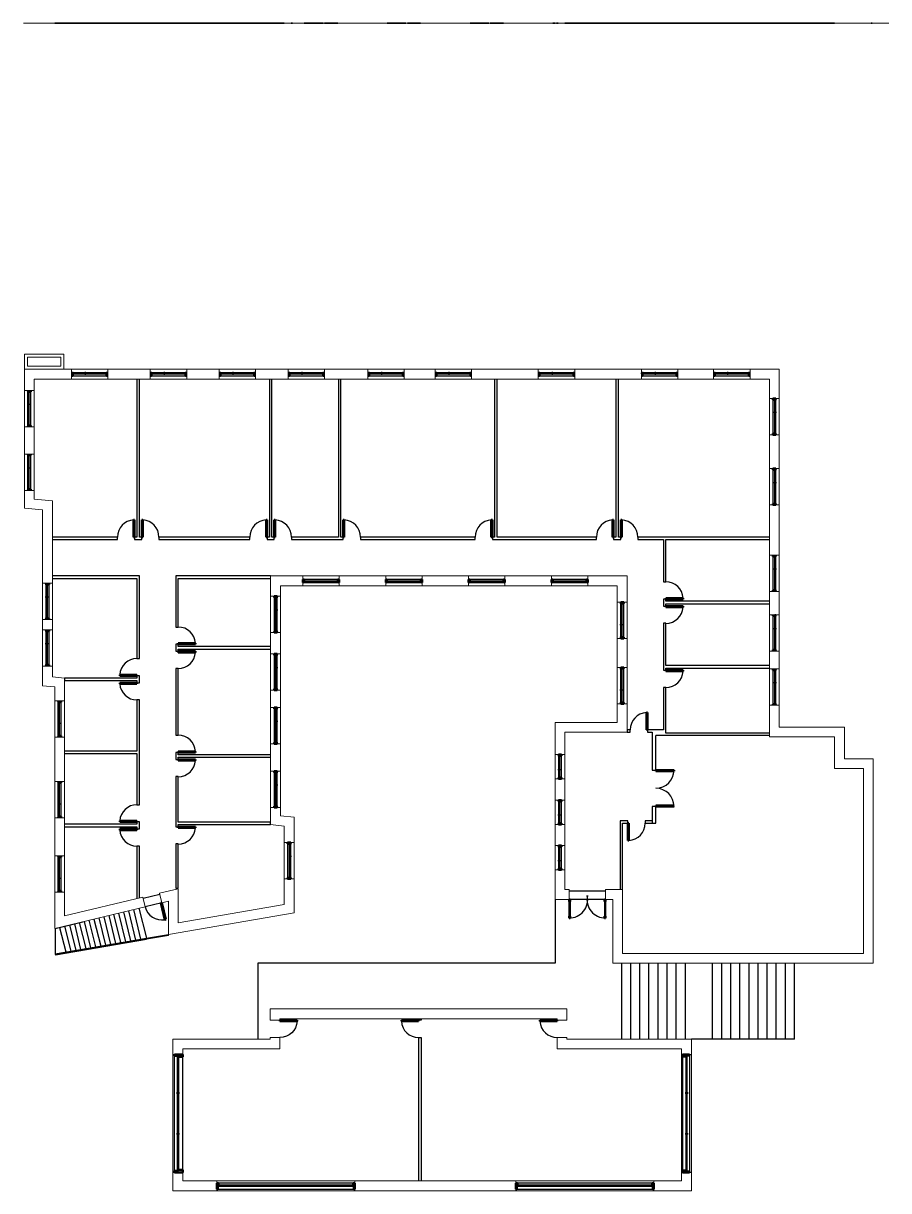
# Model space of a CAD drawing. Header units: inches. Extents: x -3048 to 2593, y -3508 to 2302.
# Drawn here: x -1541 to 171, y -3507 to -1196 of the extents above; entities that cross this region are included whole.
import ezdxf

# ---------------------------------------------------------------- set-up
doc = ezdxf.new("R2010")
doc.units = ezdxf.units.IN
doc.header["$MEASUREMENT"] = 0
doc.linetypes.add('Dash 1_16_', pattern=[0.125, 0.0625, -0.0625])
for name, color, linetype, lineweight in [('A-CLNG', 13, 'Continuous', 30), ('A-DOOR', 31, 'Continuous', 30), ('A-DOOR-GLAZ', 31, 'Continuous', 50), ('A-FLOR', 140, 'Continuous', 30), ('A-FLOR-HRAL', 11, 'Continuous', 9), ('A-GLAZ', 151, 'Continuous', 30), ('A-ROOF', 132, 'Continuous', 13), ('A-WALL', 113, 'Continuous', 13), ('C-TOPO', 7, 'Dash 1_16_', 9), ('I-WALL', 2, 'Continuous', 30), ('S-STRS', 31, 'Continuous', 30)]:
    doc.layers.add(name, color=color, linetype=linetype, lineweight=lineweight)

# ---------------------------------------------------------------- blocks, each defined once
blk = doc.blocks.new('Single-Flush - 34_ x 80_-100133-Level 2')
at = {"layer": 'A-DOOR', "color": 50, "lineweight": 50}
for p, q in [((15, 2.4), (15, 36.4)), ((17, 36.4), (15, 36.4)), ((17, 2.4), (17, 36.4)), ((17, 2.4), (15, 2.4))]:
    blk.add_line(p, q, dxfattribs=at)
at = {"layer": 'A-DOOR', "color": 10}
blk.add_arc((17, 2.4), 34.1, 93.3657, 180, dxfattribs=at)
blk = doc.blocks.new('Single-Flush - 34_ x 80_-100157-Level 2')
at = {"layer": 'A-DOOR', "color": 50, "lineweight": 50}
for p, q in [((15, -2.4), (15, -36.4)), ((17, -2.4), (15, -2.4)), ((17, -2.4), (17, -36.4)), ((17, -36.4), (15, -36.4))]:
    blk.add_line(p, q, dxfattribs=at)
at = {"layer": 'A-DOOR', "color": 10}
blk.add_arc((17, -2.4), 34.1, 180, 266.6343, dxfattribs=at)
blk = doc.blocks.new('Double-Glass 1 - 72_ x 78_-129571-Level 2')
at = {"layer": 'A-DOOR', "color": 50, "lineweight": 50}
for p, q in [((-36, -9.8), (-36, -13.8)), ((-36, -9.8), (-34, -9.8)), ((-36, -13.8), (-34, -13.8)), ((-34, -9.8), (-34, -13.8)), ((34, -9.8), (34, -13.8)), ((36, -9.8), (34, -9.8)), ((36, -13.8), (34, -13.8)), ((36, -9.8), (36, -13.8)), ((-36, -42.6), (-36, -46.6)), ((-36, -42.6), (-34, -42.6)), ((-34, -42.6), (-34, -46.6)), ((34, -42.6), (34, -46.6)), ((34, -42.6), (36, -42.6)), ((36, -42.6), (36, -46.6)), ((-36, -46.6), (-34, -46.6)), ((36, -46.6), (34, -46.6))]:
    blk.add_line(p, q, dxfattribs=at)
at = {"layer": 'A-DOOR', "color": 10}
for p, q in [((-36, -13.8), (-36, -42.6)), ((-34, -13.8), (-34, -42.6)), ((34, -13.8), (34, -42.6)), ((36, -13.8), (36, -42.6))]:
    blk.add_line(p, q, dxfattribs=at)
for centre, start, end in [((-36, -9.8), 269.9673, 12.0405), ((36, -9.8), 167.9539, 270.0058)]:
    blk.add_arc(centre, 36.8, start, end, dxfattribs=at)
at = {"layer": 'A-DOOR-GLAZ', "color": 50}
for p, q in [((-35, -42.6), (-35, -13.8)), ((35, -13.8), (35, -42.6))]:
    blk.add_line(p, q, dxfattribs=at)
blk = doc.blocks.new('Double-Flush - 72_ x 84_-107738-Level 2')
at = {"layer": 'A-DOOR', "color": 50, "lineweight": 50}
for p, q in [((-36, 39.8), (-34, 39.8)), ((-36, 3.8), (-36, 39.8)), ((-34, 3.8), (-34, 39.8)), ((34, 3.8), (34, 39.8)), ((36, 3.8), (36, 39.8)), ((-36, 3.8), (-34, 3.8)), ((36, 3.8), (34, 3.8))]:
    blk.add_line(p, q, dxfattribs=at)
at = {"layer": 'A-DOOR', "color": 10}
for centre, start, end in [((-36, 3.8), 0, 90), ((36, 3.8), 90, 180)]:
    blk.add_arc(centre, 36, start, end, dxfattribs=at)
blk = doc.blocks.new('Single-Flush - 34_ x 80_-108272-Level 2')
at = {"layer": 'A-DOOR', "color": 50, "lineweight": 50}
for p, q in [((15, 9.7), (15, 43.8)), ((17, 43.8), (15, 43.8)), ((17, 9.7), (17, 43.8)), ((17, 9.7), (15, 9.7))]:
    blk.add_line(p, q, dxfattribs=at)
at = {"layer": 'A-DOOR', "color": 10}
blk.add_arc((17, 9.7), 34.1, 93.3657, 180, dxfattribs=at)
blk = doc.blocks.new('Golden Proportion - Wood 6_w-135343-Level 2')
at = {"layer": 'A-GLAZ', "color": 50, "lineweight": 50}
for p, q in [((-34.8, 3), (-36, 3)), ((-34.8, 1), (-34.8, 3)), ((-32.8, 2.5), (-34.8, 2.5)), ((-34.8, 2.5), (-34.8, 1)), ((-34.8, 1), (-32.8, 1)), ((-33.5, 1), (-34.8, 1)), ((-33.5, -3), (-33.5, 1)), ((-32.8, 1), (-32.8, 2.5)), ((-9.5, 2), (-32.8, 2)), ((-32.8, 2), (-32.8, 1.5)), ((-32.8, 1.5), (-9.5, 1.5)), ((-7.5, 2.5), (-9.5, 2.5)), ((-9.5, 2.5), (-9.5, 1)), ((-9.5, 1.5), (-9.5, 2)), ((-9.5, 1), (-7.5, 1)), ((-7.5, 1), (-7.5, 2.5)), ((32.7, 2), (-7.5, 2)), ((-7.5, 2), (-7.5, 1.5)), ((-7.5, 1.5), (32.7, 1.5)), ((34.7, 2.5), (32.7, 2.5)), ((32.7, 2.5), (32.7, 1)), ((32.7, 1.5), (32.7, 2)), ((32.7, 1), (34.7, 1)), ((34.7, 1), (33.5, 1)), ((33.5, 1), (33.5, -3)), ((34.7, 3), (34.7, 1)), ((36, 3), (34.7, 3)), ((34.7, 1), (34.7, 2.5)), ((-36, -3), (-33.5, -3)), ((33.5, -3), (36, -3))]:
    blk.add_line(p, q, dxfattribs=at)
at = {"layer": 'A-GLAZ', "color": 10}
for p, q in [((34.7, 3), (-34.8, 3)), ((-32.8, 2.5), (-9.5, 2.5)), ((-9.5, 1), (-32.8, 1)), ((-7.5, 2.5), (32.7, 2.5)), ((32.7, 1), (-7.5, 1)), ((-33.5, -3), (33.5, -3))]:
    blk.add_line(p, q, dxfattribs=at)
blk = doc.blocks.new('Golden Proportion - Wood 6_w-135604-Level 2')
at = {"layer": 'A-GLAZ', "color": 50, "lineweight": 50}
for p, q in [((-36, 3), (-33.5, 3)), ((-33.5, 3), (-33.5, -1)), ((33.5, 3), (36, 3)), ((33.5, -1), (33.5, 3)), ((-34.8, -3), (-36, -3)), ((-34.8, -1), (-32.8, -1)), ((-34.8, -2.5), (-34.8, -1)), ((-33.5, -1), (-34.8, -1)), ((-34.8, -1), (-34.8, -3)), ((-32.8, -2.5), (-34.8, -2.5)), ((-32.8, -1), (-32.8, -2.5)), ((-32.8, -2), (-32.8, -1.5)), ((-32.8, -1.5), (-9.5, -1.5)), ((-9.5, -2), (-32.8, -2)), ((-9.5, -1), (-7.5, -1)), ((-9.5, -2.5), (-9.5, -1)), ((-9.5, -1.5), (-9.5, -2)), ((-7.5, -2.5), (-9.5, -2.5)), ((-7.5, -1), (-7.5, -2.5)), ((-7.5, -2), (-7.5, -1.5)), ((-7.5, -1.5), (32.7, -1.5)), ((32.7, -2), (-7.5, -2)), ((32.7, -1), (34.7, -1)), ((32.7, -2.5), (32.7, -1)), ((32.7, -1.5), (32.7, -2)), ((34.7, -2.5), (32.7, -2.5)), ((34.7, -1), (33.5, -1)), ((34.7, -1), (34.7, -2.5)), ((34.7, -3), (34.7, -1)), ((36, -3), (34.7, -3))]:
    blk.add_line(p, q, dxfattribs=at)
at = {"layer": 'A-GLAZ', "color": 10}
for p, q in [((33.5, 3), (-33.5, 3)), ((-34.8, -3), (34.7, -3)), ((-32.8, -1), (-9.5, -1)), ((-9.5, -2.5), (-32.8, -2.5)), ((-7.5, -1), (32.7, -1)), ((32.7, -2.5), (-7.5, -2.5))]:
    blk.add_line(p, q, dxfattribs=at)
blk = doc.blocks.new('Single-Flush - 34_ x 80_-122402-Level 2')
at = {"layer": 'A-DOOR', "color": 50, "lineweight": 50}
for p, q in [((15, -9.7), (15, -43.8)), ((17, -9.7), (15, -9.7)), ((17, -9.7), (17, -43.8)), ((17, -43.8), (15, -43.8))]:
    blk.add_line(p, q, dxfattribs=at)
at = {"layer": 'A-DOOR', "color": 10}
blk.add_arc((17, -9.7), 34.1, 180, 266.6343, dxfattribs=at)
blk = doc.blocks.new('Windows 1 - Windows 1-126976-Level 2')
at = {"layer": 'A-GLAZ'}
h = blk.add_hatch(color=10, dxfattribs=at)
h.paths.add_polyline_path([(575, -524.2), (575, -516.2), (577, -516.2), (577, -507.5), (572, -507.5), (572, -524.2)], flags=0)
h.paths.add_polyline_path([(802.7, -524.2), (805.7, -524.2), (805.7, -507.5), (800.7, -507.5), (800.7, -516.2), (802.7, -516.2)], flags=0)
for points in [[(802.7, -517.5), (802.7, -517), (575, -517), (575, -517.5)], [(650, -518.2), (650, -516.2), (647, -516.2), (647, -518.2)], [(730.7, -518.2), (730.7, -516.2), (727.7, -516.2), (727.7, -518.2)]]:
    blk.add_hatch(color=10, dxfattribs=at).paths.add_polyline_path(points, flags=0)
at = {"layer": 'A-GLAZ', "color": 50, "lineweight": 50}
for p, q in [((577, -507.5), (572, -507.5)), ((572, -507.5), (572, -524.2)), ((577, -516.2), (577, -507.5)), ((805.7, -507.5), (800.7, -507.5)), ((800.7, -507.5), (800.7, -516.2)), ((805.7, -524.2), (805.7, -507.5)), ((572, -524.2), (575, -524.2)), ((575, -524.2), (575, -516.2)), ((575, -516.2), (577, -516.2)), ((802.7, -517), (575, -517)), ((575, -517), (575, -517.5)), ((575, -517.5), (802.7, -517.5)), ((650, -516.2), (647, -516.2)), ((647, -516.2), (647, -518.2)), ((647, -518.2), (650, -518.2)), ((650, -518.2), (650, -516.2)), ((730.7, -516.2), (727.7, -516.2)), ((727.7, -516.2), (727.7, -518.2)), ((727.7, -518.2), (730.7, -518.2)), ((730.7, -518.2), (730.7, -516.2)), ((800.7, -516.2), (802.7, -516.2)), ((802.7, -516.2), (802.7, -524.2)), ((802.7, -517.5), (802.7, -517)), ((802.7, -524.2), (805.7, -524.2))]:
    blk.add_line(p, q, dxfattribs=at)
at = {"layer": 'A-GLAZ', "color": 10}
for p, q in [((800.7, -507.5), (577, -507.5)), ((802.7, -524.2), (575, -524.2)), ((647, -516.2), (577, -516.2)), ((727.7, -516.2), (650, -516.2)), ((800.7, -516.2), (730.7, -516.2))]:
    blk.add_line(p, q, dxfattribs=at)
blk = doc.blocks.new('Windows 2 - Windows 2-128920-Level 2')
at = {"layer": 'A-GLAZ'}
h = blk.add_hatch(color=10, dxfattribs=at)
h.paths.add_polyline_path([(572, 481.4), (576, 481.4), (576, 489.4), (574, 489.4), (574, 495.4), (572, 495.4), (572, 487.8)], flags=0)
h.paths.add_polyline_path([(801.7, 481.4), (805.7, 481.4), (805.7, 495.4), (803.7, 495.4), (803.7, 489.4), (801.7, 489.4), (801.7, 487.8)], flags=0)
h.paths.add_polyline_path([(647, 488.4), (650, 488.4), (650, 490.4), (647, 490.4)], flags=0)
h.paths.add_polyline_path([(727.7, 488.4), (730.7, 488.4), (730.7, 490.4), (727.7, 490.4)], flags=0)
blk.add_hatch(color=10, dxfattribs=at).paths.add_polyline_path([(803.7, 489.1), (803.7, 489.6), (574, 489.6), (574, 489.1)], flags=0)
at = {"layer": 'A-GLAZ', "color": 50, "lineweight": 50}
for p, q in [((574, 495.4), (572, 495.4)), ((572, 495.4), (572, 481.4)), ((574, 489.4), (574, 495.4)), ((803.7, 489.6), (574, 489.6)), ((574, 489.6), (574, 489.1)), ((576, 489.4), (574, 489.4)), ((574, 489.1), (803.7, 489.1)), ((576, 481.4), (576, 489.4)), ((650, 490.4), (647, 490.4)), ((647, 490.4), (647, 488.4)), ((647, 488.4), (650, 488.4)), ((650, 488.4), (650, 490.4)), ((730.7, 490.4), (727.7, 490.4)), ((727.7, 490.4), (727.7, 488.4)), ((727.7, 488.4), (730.7, 488.4)), ((730.7, 488.4), (730.7, 490.4)), ((803.7, 489.4), (801.7, 489.4)), ((801.7, 489.4), (801.7, 481.4)), ((803.7, 495.4), (803.7, 489.4)), ((805.7, 495.4), (803.7, 495.4)), ((803.7, 489.1), (803.7, 489.6)), ((805.7, 481.4), (805.7, 495.4)), ((572, 481.4), (576, 481.4)), ((801.7, 481.4), (805.7, 481.4))]:
    blk.add_line(p, q, dxfattribs=at)
at = {"layer": 'A-GLAZ', "color": 10}
for p, q in [((574, 495.4), (803.7, 495.4)), ((576, 481.4), (801.7, 481.4))]:
    blk.add_line(p, q, dxfattribs=at)
blk = doc.blocks.new('Golden Proportion - Wood 6_w-136416-Level 2')
at = {"layer": 'A-GLAZ', "color": 50, "lineweight": 50}
for p, q in [((-34.8, 3), (-36, 3)), ((-36, 3), (-36, -3)), ((-34.8, 1), (-34.8, 3)), ((-32.8, 2.5), (-34.8, 2.5)), ((-34.8, 2.5), (-34.8, 1)), ((-34.8, 1), (-32.8, 1)), ((-33.5, 1), (-34.8, 1)), ((-33.5, -3), (-33.5, 1)), ((-32.8, 1), (-32.8, 2.5)), ((-9.5, 2), (-32.8, 2)), ((-32.8, 2), (-32.8, 1.5)), ((-32.8, 1.5), (-9.5, 1.5)), ((-7.5, 2.5), (-9.5, 2.5)), ((-9.5, 2.5), (-9.5, 1)), ((-9.5, 1.5), (-9.5, 2)), ((-9.5, 1), (-7.5, 1)), ((-7.5, 1), (-7.5, 2.5)), ((32.7, 2), (-7.5, 2)), ((-7.5, 2), (-7.5, 1.5)), ((-7.5, 1.5), (32.7, 1.5)), ((34.7, 2.5), (32.7, 2.5)), ((32.7, 2.5), (32.7, 1)), ((32.7, 1.5), (32.7, 2)), ((32.7, 1), (34.7, 1)), ((34.7, 1), (33.5, 1)), ((33.5, 1), (33.5, -3)), ((34.7, 3), (34.7, 1)), ((36, 3), (34.7, 3)), ((34.7, 1), (34.7, 2.5)), ((36, -3), (36, 3)), ((-36, -3), (-33.5, -3)), ((33.5, -3), (36, -3))]:
    blk.add_line(p, q, dxfattribs=at)
at = {"layer": 'A-GLAZ', "color": 10}
for p, q in [((34.7, 3), (-34.8, 3)), ((-32.8, 2.5), (-9.5, 2.5)), ((-9.5, 1), (-32.8, 1)), ((-7.5, 2.5), (32.7, 2.5)), ((32.7, 1), (-7.5, 1)), ((-33.5, -3), (33.5, -3))]:
    blk.add_line(p, q, dxfattribs=at)
blk = doc.blocks.new('Golden Proportion - Wood 4_w-136637-Level 2')
at = {"layer": 'A-GLAZ', "color": 50, "lineweight": 50}
for p, q in [((-22.8, 3), (-24, 3)), ((-24, 3), (-24, -3)), ((-22.8, 1), (-22.8, 3)), ((-20.8, 2.5), (-22.8, 2.5)), ((-22.8, 2.5), (-22.8, 1)), ((-22.8, 1), (-20.8, 1)), ((-21.5, 1), (-22.8, 1)), ((-21.5, -3), (-21.5, 1)), ((-20.8, 1), (-20.8, 2.5)), ((-6.7, 2), (-20.8, 2)), ((-20.8, 2), (-20.8, 1.5)), ((-20.8, 1.5), (-6.7, 1.5)), ((-4.7, 2.5), (-6.7, 2.5)), ((-6.7, 2.5), (-6.7, 1)), ((-6.7, 1.5), (-6.7, 2)), ((-6.7, 1), (-4.7, 1)), ((-4.7, 1), (-4.7, 2.5)), ((20.7, 2), (-4.7, 2)), ((-4.7, 2), (-4.7, 1.5)), ((-4.7, 1.5), (20.7, 1.5)), ((22.7, 2.5), (20.7, 2.5)), ((20.7, 2.5), (20.7, 1)), ((20.7, 1.5), (20.7, 2)), ((20.7, 1), (22.7, 1)), ((22.7, 1), (21.5, 1)), ((21.5, 1), (21.5, -3)), ((22.7, 3), (22.7, 1)), ((24, 3), (22.7, 3)), ((22.7, 1), (22.7, 2.5)), ((24, -3), (24, 3)), ((-24, -3), (-21.5, -3)), ((21.5, -3), (24, -3))]:
    blk.add_line(p, q, dxfattribs=at)
at = {"layer": 'A-GLAZ', "color": 10}
for p, q in [((22.7, 3), (-22.8, 3)), ((-20.8, 2.5), (-6.7, 2.5)), ((-6.7, 1), (-20.8, 1)), ((-4.7, 2.5), (20.7, 2.5)), ((20.7, 1), (-4.7, 1)), ((-21.5, -3), (21.5, -3))]:
    blk.add_line(p, q, dxfattribs=at)
blk = doc.blocks.new('Golden Proportion - Wood 6_w-V1-Level 2')
at = {"layer": 'A-GLAZ', "color": 50, "lineweight": 50}
for p, q in [((-34.8, 3), (-36, 3)), ((-36, 3), (-36, -3)), ((-34.8, 1), (-34.8, 3)), ((-32.8, 2.5), (-34.8, 2.5)), ((-34.8, 2.5), (-34.8, 1)), ((-34.8, 1), (-32.8, 1)), ((-33.5, 1), (-34.8, 1)), ((-33.5, -3), (-33.5, 1)), ((-32.8, 1), (-32.8, 2.5)), ((-9.5, 2), (-32.8, 2)), ((-32.8, 2), (-32.8, 1.5)), ((-32.8, 1.5), (-9.5, 1.5)), ((-7.5, 2.5), (-9.5, 2.5)), ((-9.5, 2.5), (-9.5, 1)), ((-9.5, 1.5), (-9.5, 2)), ((-9.5, 1), (-7.5, 1)), ((-7.5, 1), (-7.5, 2.5)), ((32.7, 2), (-7.5, 2)), ((-7.5, 2), (-7.5, 1.5)), ((-7.5, 1.5), (32.7, 1.5)), ((34.7, 2.5), (32.7, 2.5)), ((32.7, 2.5), (32.7, 1)), ((32.7, 1.5), (32.7, 2)), ((32.7, 1), (34.7, 1)), ((34.7, 1), (33.5, 1)), ((33.5, 1), (33.5, -3)), ((34.7, 3), (34.7, 1)), ((36, 3), (34.7, 3)), ((34.7, 1), (34.7, 2.5)), ((36, -3), (36, 3)), ((-36, -3), (-33.5, -3)), ((33.5, -3), (36, -3))]:
    blk.add_line(p, q, dxfattribs=at)
at = {"layer": 'A-GLAZ', "color": 10}
for p, q in [((34.7, 3), (-34.8, 3)), ((-32.8, 2.5), (-9.5, 2.5)), ((-9.5, 1), (-32.8, 1)), ((-7.5, 2.5), (32.7, 2.5)), ((32.7, 1), (-7.5, 1)), ((-33.5, -3), (33.5, -3))]:
    blk.add_line(p, q, dxfattribs=at)

msp = doc.modelspace()

# ---------------------------------------------------------------- hatches: boundary and pattern name
at = {"layer": 'A-GLAZ'}
h = msp.add_hatch(color=10, dxfattribs=at)
h.paths.add_polyline_path([(-1158.1, -3504), (-1156.1, -3504), (-1156.1, -3497), (-1154.8, -3497), (-1154.8, -3492), (-1158.1, -3492)], flags=0)
h.paths.add_polyline_path([(-888.4, -3497), (-887.1, -3497), (-887.1, -3504), (-885.1, -3504), (-885.1, -3492), (-888.4, -3492)], flags=0)
for points in [[(-1156.1, -3497.3), (-887.1, -3497.3), (-887.1, -3496.8), (-1156.1, -3496.8)], [(-564.5, -3497.3), (-295.5, -3497.3), (-295.5, -3496.8), (-564.5, -3496.8)]]:
    msp.add_hatch(color=10, dxfattribs=at).paths.add_polyline_path(points, flags=0)
h = msp.add_hatch(color=10, dxfattribs=at)
h.paths.add_polyline_path([(-566.5, -3504), (-564.5, -3504), (-564.5, -3497), (-563.2, -3497), (-563.2, -3492), (-566.5, -3492)], flags=0)
h.paths.add_polyline_path([(-296.8, -3492), (-296.8, -3497), (-295.5, -3497), (-295.5, -3504), (-293.5, -3504), (-293.5, -3492)], flags=0)

# ---------------------------------------------------------------- linework, layer by layer
at = {"layer": 'A-CLNG', "extrusion": (0, -1, 6.12323e-17)}
for p, q in [((-1024.8, -1195.9, 110.4), (-1459.8, -1195.9, 110.4)), ((-1459.8, -1195.9, 107.4), (-1024.8, -1195.9, 107.4)), ((-469.3, -1195.9, 110.4), (64.5, -1195.9, 110.4)), ((64.5, -1195.9, 107.4), (-469.3, -1195.9, 107.4))]:
    msp.add_line(p, q, dxfattribs=at)
at = {"layer": 'A-DOOR', "extrusion": (0, -1, 6.12323e-17), "elevation": 1195.9}
msp.add_lwpolyline([(-1205.1, 79.4), (-1171.1, 79.4), (-1171.1, -0.6), (-1205.1, -0.6)], close=True, dxfattribs=at)
at = {"layer": 'A-FLOR', "extrusion": (0, -1, 6.12323e-17)}
for p, q in [((-1024.8, -1195.9, 119.5), (-1459.8, -1195.9, 119.5)), ((-1024.8, -1195.9, 116.5), (-1459.8, -1195.9, 116.5)), ((-469.3, -1195.9, 119.5), (64.5, -1195.9, 119.5)), ((64.5, -1195.9, 116.5), (-469.3, -1195.9, 116.5))]:
    msp.add_line(p, q, dxfattribs=at)
at = {"layer": 'A-FLOR'}
for p, q in [((-1304.1, -2927.9), (-1271, -2920)), ((-488.8, -2930.4), (-488.8, -3056.7)), ((-461, -2913.2), (-389, -2913.2)), ((-389, -2930.4), (-461, -2930.4)), ((-1312.5, -2947.7), (-1297.8, -3007.1)), ((-1267, -2936.8), (-1300, -2944.7)), ((-1297.8, -3007.1), (-1254.1, -2999.5)), ((-488.8, -3056.7), (-1077.1, -3056.7)), ((-1077.1, -3056.7), (-1077.1, -3206.7)), ((-357, -3206.7), (-357, -3056.7))]:
    msp.add_line(p, q, dxfattribs=at)
at = {"layer": 'A-FLOR', "extrusion": (0, -1, 6.12323e-17), "elevation": 1195.9}
for points in [[(-1479.2, -12.5), (-1024.8, -12.5), (-1024.8, -0.6), (-1479.2, -0.6)], [(-469.3, -0.6), (64.5, -0.6), (64.5, -12.5), (-469.3, -12.5)]]:
    msp.add_lwpolyline(points, close=True, dxfattribs=at)
at = {"layer": 'A-FLOR-HRAL'}
for p, q in [((-1297.4, -3009.1), (-1253.8, -3001.5)), ((-1254.1, -2999.5), (-1253.8, -3001.5)), ((-1478.2, -3037.8), (-1297.8, -3007.1)), ((-1477.8, -3039.8), (-1297.4, -3009.1)), ((-1478.2, -3037.8), (-1477.8, -3039.8))]:
    msp.add_line(p, q, dxfattribs=at)
at = {"layer": 'A-GLAZ', "color": 50, "lineweight": 50}
for p, q in [((-1158.1, -3492), (-1158.1, -3504)), ((-1154.8, -3492), (-1158.1, -3492)), ((-1158.1, -3504), (-1156.1, -3504)), ((-887.1, -3496.8), (-1156.1, -3496.8)), ((-1156.1, -3504), (-1156.1, -3496.8)), ((-1156.1, -3497), (-1154.8, -3497)), ((-1156.1, -3497.3), (-887.1, -3497.3)), ((-1154.8, -3497), (-1154.8, -3492)), ((-885.1, -3492), (-888.4, -3492)), ((-888.4, -3492), (-888.4, -3497)), ((-888.4, -3497), (-887.1, -3497)), ((-887.1, -3496.8), (-887.1, -3504)), ((-887.1, -3504), (-885.1, -3504)), ((-885.1, -3504), (-885.1, -3492)), ((-566.5, -3492), (-566.5, -3504)), ((-563.2, -3492), (-566.5, -3492)), ((-566.5, -3504), (-564.5, -3504)), ((-295.5, -3496.8), (-564.5, -3496.8)), ((-564.5, -3504), (-564.5, -3496.8)), ((-564.5, -3497), (-563.2, -3497)), ((-564.5, -3497.3), (-295.5, -3497.3)), ((-563.2, -3497), (-563.2, -3492)), ((-293.5, -3492), (-296.8, -3492)), ((-296.8, -3492), (-296.8, -3497)), ((-296.8, -3497), (-295.5, -3497)), ((-295.5, -3496.8), (-295.5, -3504)), ((-295.5, -3504), (-293.5, -3504)), ((-293.5, -3504), (-293.5, -3492))]:
    msp.add_line(p, q, dxfattribs=at)
at = {"layer": 'A-GLAZ', "color": 10}
for p, q in [((-1156.1, -3504), (-887.1, -3504)), ((-888.4, -3492), (-1154.8, -3492)), ((-564.5, -3504), (-295.5, -3504)), ((-296.8, -3492), (-563.2, -3492))]:
    msp.add_line(p, q, dxfattribs=at)
at = {"layer": 'A-GLAZ', "extrusion": (0, -1, 6.12323e-17), "elevation": 1195.9}
for points in [[(-1476.2, 155.4), (-1473.2, 155.4), (-1473.2, 200), (-1476.2, 200)], [(-1476.2, 34.2), (-1473.2, 34.2), (-1473.2, 78.8), (-1476.2, 78.8)], [(-1442.9, 158.6), (-1416.9, 158.6), (-1416.9, 197), (-1442.9, 197)], [(-1413.9, 158.6), (-1377, 158.6), (-1377, 197), (-1413.9, 197)], [(-1287, 158.6), (-1261, 158.6), (-1261, 197), (-1287, 197)], [(-1258, 197), (-1220.8, 197), (-1220.8, 158.6), (-1258, 158.6)], [(-1150.9, 158.6), (-1124.8, 158.6), (-1124.8, 197), (-1150.9, 197)], [(-1121.9, 197), (-1084.7, 197), (-1084.7, 158.6), (-1121.9, 158.6)], [(-1011.4, 155.4), (-1008.4, 155.4), (-1008.4, 200), (-1011.4, 200)], [(-948, 197), (-985.1, 197), (-985.1, 158.6), (-948, 158.6)], [(-919, 158.6), (-945, 158.6), (-945, 197), (-919, 197)], [(-783.9, 197), (-821.1, 197), (-821.1, 158.6), (-783.9, 158.6)], [(-754.9, 158.6), (-781, 158.6), (-781, 197), (-754.9, 197)], [(-620.1, 197), (-657.2, 197), (-657.2, 158.6), (-620.1, 158.6)], [(-591.1, 158.6), (-617.1, 158.6), (-617.1, 197), (-591.1, 197)], [(-485.7, 155.4), (-482.7, 155.4), (-482.7, 185), (-485.7, 185)], [(-314.8, 197), (-289, 197), (-289, 158.6), (-314.8, 158.6)], [(-285.8, 158.6), (-248.9, 158.6), (-248.9, 197), (-285.8, 197)], [(-171.9, 197), (-145.9, 197), (-145.9, 158.6), (-171.9, 158.6)], [(-142.9, 158.6), (-105.8, 158.6), (-105.8, 197), (-142.9, 197)], [(136.6, 310.3), (138.7, 310.3), (138.7, 286.1), (136.6, 286.1)]]:
    msp.add_lwpolyline(points, close=True, dxfattribs=at)
msp.add_lwpolyline([(-488.7, 197), (-493, 197), (-493, 158.6), (-488.7, 158.6)], dxfattribs=at)
at = {"layer": 'A-ROOF', "extrusion": (0, -1, 6.12323e-17)}
for p, q in [((-1539.1, -1195.9, 329.5), (-1541.2, -1195.9, 317.9)), ((-1541.2, -1195.9, 317.9), (-1005.4, -1195.9, 222.8)), ((-302.7, -1195.9, 329.5), (-1539.1, -1195.9, 329.5)), ((-1005.4, -1195.9, 234.7), (-1539, -1195.9, 330)), ((-1031.7, -1195.9, 239.4), (-365.7, -1195.9, 239.4)), ((-1005.4, -1195.9, 222.8), (-1005.4, -1195.9, 234.7)), ((-408.5, -1195.9, 227.5), (-1005.4, -1195.9, 227.5)), ((-302.7, -1195.9, 245.2), (-488.7, -1195.9, 192.9)), ((-346.2, -1195.9, 233), (-346.2, -1195.9, 119.5)), ((-283.2, -1195.9, 520.6), (64.5, -1195.9, 499.2)), ((64.5, -1195.9, 492.8), (-283.2, -1195.9, 514.2)), ((-64.6, -1195.9, 224.9), (-64.6, -1195.9, 119.5)), ((83.9, -1195.9, 498), (86.9, -1195.9, 497.8)), ((86.9, -1195.9, 491.4), (83.9, -1195.9, 491.6)), ((86.9, -1195.9, 497.8), (86.9, -1195.9, 491.4))]:
    msp.add_line(p, q, dxfattribs=at)
at = {"layer": 'A-ROOF', "extrusion": (0, -1, 6.12323e-17), "elevation": 1195.9}
msp.add_lwpolyline([(-488.7, 192.9), (-488.7, 204.9), (-302.7, 257.1), (-302.7, 245.2)], dxfattribs=at)
for points in [[(83.9, 564.5), (84.1, 567.5), (-302.4, 591.4), (-302.7, 588.4)], [(83.9, 431.6), (171.4, 322.2), (171.4, 310.3), (83.9, 419.5)]]:
    msp.add_lwpolyline(points, close=True, dxfattribs=at)
at = {"layer": 'A-WALL', "extrusion": (0, -1, 6.12323e-17)}
for p, q in [((-1539.1, -1195.9, 317.5), (-1539.1, -1195.9, -12.5)), ((-1539.1, -1195.9, -12.5), (-1503.3, -1195.9, -12.5)), ((-1503.3, -1195.9, -12.5), (-1479.2, -1195.9, -12.5)), ((-1503.3, -1195.9, -12.5), (-1503.3, -1195.9, 311.1)), ((-1479.2, -1195.9, -12.5), (-1479.2, -1195.9, -0.6)), ((-1479.2, -1195.9, -0.6), (-1459.8, -1195.9, -0.6)), ((-1459.8, -1195.9, 34.2), (-1479.2, -1195.9, 34.2)), ((-1479.2, -1195.9, 34.2), (-1479.2, -1195.9, -0.6)), ((-1479.2, -1195.9, 34.2), (-1479.2, -1195.9, 306.8)), ((-1459.8, -1195.9, 78.8), (-1479.2, -1195.9, 78.8)), ((-1459.8, -1195.9, 155.4), (-1479.2, -1195.9, 155.4)), ((-1479.2, -1195.9, 200), (-1459.8, -1195.9, 200)), ((-1459.8, -1195.9, -0.6), (-1459.8, -1195.9, 34.2)), ((-1459.8, -1195.9, 34.2), (-1459.8, -1195.9, 303.4)), ((-1051.9, -1195.9, 230.9), (-1051.9, -1195.9, 119.5)), ((-1051.9, -1195.9, 116.5), (-1051.9, -1195.9, 110.4)), ((-1051.9, -1195.9, 107.4), (-1051.9, -1195.9, -0.6)), ((-488.7, -1195.9, 155.4), (-469.3, -1195.9, 155.4)), ((-488.7, -1195.9, 185), (-469.3, -1195.9, 185)), ((-302.7, -1195.9, 224.9), (121.7, -1195.9, 224.9)), ((-302.7, -1195.9, 224.9), (-302.7, -1195.9, 588.4)), ((-302.7, -1195.9, 588.4), (-283.2, -1195.9, 587.2)), ((-283.2, -1195.9, 587.2), (-283.2, -1195.9, 224.9)), ((64.5, -1195.9, 119.5), (64.5, -1195.9, 359.5)), ((64.5, -1195.9, 359.5), (83.9, -1195.9, 359.5)), ((83.9, -1195.9, 564.5), (64.5, -1195.9, 565.6)), ((64.5, -1195.9, 565.6), (64.5, -1195.9, 359.5)), ((83.9, -1195.9, 359.5), (83.9, -1195.9, 564.5)), ((121.7, -1195.9, 310.3), (141.3, -1195.9, 310.3)), ((121.7, -1195.9, 286.1), (141.3, -1195.9, 286.1))]:
    msp.add_line(p, q, dxfattribs=at)
at = {"layer": 'A-WALL'}
for p, q in [((-1539.1, -1850.8), (-1539.1, -2155.7)), ((-1461.1, -1850.8), (-1539.1, -1850.8)), ((-1533.1, -1874.8), (-1533.1, -1856.8)), ((-1533.1, -1856.8), (-1467.1, -1856.8)), ((-1467.1, -1856.8), (-1467.1, -1874.8)), ((-1461.1, -1880.8), (-1461.1, -1850.8)), ((-45.2, -1880.8), (-1539.1, -1880.8)), ((-1467.1, -1874.8), (-1533.1, -1874.8)), ((-1445.9, -1900.3), (-1445.9, -1880.8)), ((-1373.9, -1880.8), (-1373.9, -1900.3)), ((-1289.9, -1900.3), (-1289.9, -1880.8)), ((-1217.9, -1880.8), (-1217.9, -1900.3)), ((-1153.8, -1900.3), (-1153.8, -1880.8)), ((-1081.8, -1880.8), (-1081.8, -1900.3)), ((-1017.1, -1900.3), (-1017.1, -1880.8)), ((-945.1, -1880.8), (-945.1, -1900.3)), ((-859.5, -1900.3), (-859.5, -1880.8)), ((-787.5, -1880.8), (-787.5, -1900.3)), ((-726, -1900.3), (-726, -1880.8)), ((-654, -1880.8), (-654, -1900.3)), ((-522, -1900.3), (-522, -1880.8)), ((-450, -1880.8), (-450, -1900.3)), ((-318, -1900.3), (-318, -1880.8)), ((-246, -1880.8), (-246, -1900.3)), ((-175, -1900.3), (-175, -1880.8)), ((-103, -1880.8), (-103, -1900.3)), ((-45.2, -2588.9), (-45.2, -1880.8)), ((-1519.6, -2137.8), (-1519.6, -1900.3)), ((-1519.6, -1900.3), (-64.7, -1900.3)), ((-64.7, -1900.3), (-64.7, -2608.4)), ((-1539.1, -1922.6), (-1519.6, -1922.6)), ((-64.7, -1938.6), (-45.2, -1938.6)), ((-1519.6, -1994.6), (-1539.1, -1994.6)), ((-45.2, -2010.6), (-64.7, -2010.6)), ((-1539.1, -2048.6), (-1519.6, -2048.6)), ((-64.7, -2077.4), (-45.2, -2077.4)), ((-1519.6, -2120.6), (-1539.1, -2120.6)), ((-1483.6, -2141), (-1519.6, -2137.8)), ((-1483.6, -2489.8), (-1483.6, -2141)), ((-1539.1, -2155.7), (-1503.1, -2158.9)), ((-1503.1, -2158.9), (-1503.1, -2507.6)), ((-45.2, -2149.4), (-64.7, -2149.4)), ((-64.7, -2248.6), (-45.2, -2248.6)), ((-1503.1, -2304.3), (-1483.6, -2304.3)), ((-1051.8, -2289.8), (-1051.8, -2781.9)), ((-346.3, -2289.8), (-1051.8, -2289.8)), ((-1032.3, -2764.5), (-1032.3, -2309.3)), ((-1032.3, -2309.3), (-365.8, -2309.3)), ((-988.1, -2309.3), (-988.1, -2289.8)), ((-916.1, -2289.8), (-916.1, -2309.3)), ((-824.1, -2309.3), (-824.1, -2289.8)), ((-752.1, -2289.8), (-752.1, -2309.3)), ((-660.1, -2309.3), (-660.1, -2289.8)), ((-588.1, -2289.8), (-588.1, -2309.3)), ((-496.1, -2309.3), (-496.1, -2289.8)), ((-424.1, -2289.8), (-424.1, -2309.3)), ((-365.8, -2309.3), (-365.8, -2579.8)), ((-346.3, -2594.5), (-346.3, -2289.8)), ((-1051.8, -2330.1), (-1032.3, -2330.1)), ((-45.2, -2320.6), (-64.7, -2320.6)), ((-365.8, -2341.6), (-346.3, -2341.6)), ((-1483.6, -2376.3), (-1503.1, -2376.3)), ((-64.7, -2366.6), (-45.2, -2366.6)), ((-1503.1, -2396.6), (-1483.6, -2396.6)), ((-1032.3, -2402.1), (-1051.8, -2402.1)), ((-346.3, -2413.6), (-365.8, -2413.6)), ((-1051.8, -2444.1), (-1032.3, -2444.1)), ((-45.2, -2438.6), (-64.7, -2438.6)), ((-1483.6, -2468.6), (-1503.1, -2468.6)), ((-365.8, -2470.9), (-346.3, -2470.9)), ((-1459.6, -2491.9), (-1483.6, -2489.8)), ((-1459.6, -2963), (-1459.6, -2491.9)), ((-64.7, -2473.9), (-45.2, -2473.9)), ((-1503.1, -2507.6), (-1479.1, -2509.7)), ((-1479.1, -2509.7), (-1479.1, -2987.7)), ((-1032.3, -2516.1), (-1051.8, -2516.1)), ((-1479.1, -2537.1), (-1459.6, -2537.1)), ((-1051.8, -2550.2), (-1032.3, -2550.2)), ((-346.3, -2542.9), (-365.8, -2542.9)), ((-45.2, -2545.9), (-64.7, -2545.9)), ((-365.8, -2579.8), (-488.8, -2579.8)), ((-488.8, -2579.8), (-488.8, -2930.4)), ((-1459.6, -2609.1), (-1479.1, -2609.1)), ((-469.3, -2599.3), (-346.3, -2599.3)), ((-469.3, -2910.9), (-469.3, -2599.3)), ((-64.7, -2608.4), (64.3, -2608.4)), ((83.8, -2588.9), (-45.2, -2588.9)), ((64.3, -2608.4), (64.3, -2671.2)), ((83.8, -2588.9), (83.8, -2651.7)), ((-1032.3, -2622.2), (-1051.8, -2622.2)), ((-488.8, -2643.6), (-469.3, -2643.6)), ((141, -2651.7), (83.8, -2651.7)), ((141, -3056.7), (141, -2651.7)), ((-1051.8, -2676.2), (-1032.3, -2676.2)), ((64.3, -2671.2), (121.5, -2671.2)), ((121.5, -2671.2), (121.5, -3037.2)), ((-1479.1, -2696.7), (-1459.6, -2696.7)), ((-469.3, -2691.6), (-488.8, -2691.6)), ((-1032.3, -2748.2), (-1051.8, -2748.2)), ((-488.8, -2733.6), (-469.3, -2733.6)), ((-1459.6, -2768.7), (-1479.1, -2768.7)), ((-1005.3, -2767.5), (-1032.3, -2764.5)), ((-1005.3, -2957), (-1005.3, -2767.5)), ((-1051.8, -2781.9), (-1024.8, -2784.9)), ((-1024.8, -2784.9), (-1024.8, -2940.5)), ((-469.3, -2781.6), (-488.8, -2781.6)), ((-1024.8, -2817.7), (-1005.3, -2817.7)), ((-488.8, -2823.6), (-469.3, -2823.6)), ((-1479.1, -2843.8), (-1459.6, -2843.8)), ((-469.3, -2871.6), (-488.8, -2871.6)), ((-1234.6, -2909), (-1271.5, -2917.8)), ((-1234.6, -2976.4), (-1234.6, -2909)), ((-1005.3, -2889.7), (-1024.8, -2889.7)), ((-461, -2910.9), (-469.3, -2910.9)), ((-461, -2930.4), (-461, -2910.9)), ((-389, -2910.9), (-389, -2930.4)), ((-355.3, -2910.9), (-389, -2910.9)), ((-355.3, -2910.9), (-355.3, -3037.2)), ((-1459.6, -2915.8), (-1479.1, -2915.8)), ((-1304.6, -2925.7), (-1459.6, -2963)), ((-1300, -2944.7), (-1304.6, -2925.7)), ((-1271.5, -2917.8), (-1267, -2936.8)), ((-1267, -2936.8), (-1254.1, -2933.7)), ((-1254.1, -2933.7), (-1254.1, -2999.5)), ((-488.8, -2930.4), (-461, -2930.4)), ((-389, -2930.4), (-374.8, -2930.4)), ((-374.8, -2930.4), (-374.8, -3056.7)), ((-1479.1, -2987.7), (-1300, -2944.7)), ((-1254.1, -2999.5), (-1005.3, -2957)), ((-1024.8, -2940.5), (-1234.6, -2976.4)), ((121.5, -3037.2), (-355.3, -3037.2)), ((-374.8, -3056.7), (141, -3056.7)), ((-465.3, -3147), (-1052.8, -3147)), ((-1052.8, -3147), (-1052.8, -3169.5)), ((-465.3, -3169.5), (-465.3, -3147)), ((-1033.3, -3169.5), (-1052.8, -3169.5)), ((-1033.3, -3166.5), (-484.8, -3166.5)), ((-1033.3, -3166.5), (-1033.3, -3169.5)), ((-484.8, -3166.5), (-484.8, -3169.5)), ((-484.8, -3169.5), (-465.3, -3169.5)), ((-1052.8, -3206.7), (-1245.1, -3206.7)), ((-1245.1, -3206.7), (-1245.1, -3506.8)), ((-1052.8, -3206.7), (-1052.8, -3203.5)), ((-1052.8, -3203.5), (-1033.3, -3203.5)), ((-1033.3, -3226.2), (-1033.3, -3203.5)), ((-465.3, -3203.5), (-484.8, -3203.5)), ((-484.8, -3203.5), (-484.8, -3226.2)), ((-465.3, -3206.7), (-465.3, -3203.5)), ((-219, -3206.7), (-465.3, -3206.7)), ((-219, -3506.8), (-219, -3206.7)), ((-1225.6, -3226.2), (-1033.3, -3226.2)), ((-1225.6, -3237), (-1225.6, -3226.2)), ((-484.8, -3226.2), (-238.5, -3226.2)), ((-238.5, -3226.2), (-238.5, -3487.3)), ((-1245.1, -3237), (-1225.6, -3237)), ((-238.5, -3237), (-219, -3237)), ((-1225.6, -3470.8), (-1245.1, -3470.8)), ((-1225.6, -3487.3), (-1225.6, -3470.8)), ((-238.5, -3487.3), (-1225.6, -3487.3)), ((-1158.1, -3506.8), (-1158.1, -3487.3)), ((-885.1, -3487.3), (-885.1, -3506.8)), ((-566.5, -3506.8), (-566.5, -3487.3)), ((-293.5, -3487.3), (-293.5, -3506.8)), ((-219, -3470.8), (-238.5, -3470.8)), ((-1245.1, -3506.8), (-219, -3506.8))]:
    msp.add_line(p, q, dxfattribs=at)
at = {"layer": 'A-WALL', "extrusion": (0, -1, 6.12323e-17), "elevation": 1195.9}
for points in [[(-1374, 155.4), (-1445.9, 155.4), (-1445.9, 200), (-1374, 200)], [(-1217.9, 155.4), (-1290, 155.4), (-1290, 200), (-1217.9, 200)], [(-1081.8, 155.4), (-1153.9, 155.4), (-1153.9, 200), (-1081.8, 200)], [(-1005.4, -12.5), (-1024.8, -12.5), (-1024.8, 155.4), (-1005.4, 155.4)], [(-1005.4, 222.8), (-1005.4, 200), (-1024.8, 200), (-1024.8, 226.2)], [(-988.1, 155.4), (-916, 155.4), (-916, 200), (-988.1, 200)], [(-824, 155.4), (-751.9, 155.4), (-751.9, 200), (-824, 200)], [(-660.2, 155.4), (-588.1, 155.4), (-588.1, 200), (-660.2, 200)], [(-469.3, -12.5), (-469.3, 198.4), (-488.7, 192.9), (-488.7, -12.5)], [(-317.8, 200), (-245.9, 200), (-245.9, 155.4), (-317.8, 155.4)], [(-174.9, 200), (-102.8, 200), (-102.8, 155.4), (-174.9, 155.4)], [(64.5, -12.5), (83.9, -12.5), (83.9, 119.5), (64.5, 119.5)]]:
    msp.add_lwpolyline(points, close=True, dxfattribs=at)
for points in [[(-1024.8, 155.4), (-1024.8, 200)], [(-1005.4, 155.4), (-1005.4, 200)], [(-488.7, 200), (-495.9, 200), (-495.9, 155.4), (-488.7, 155.4)], [(83.9, 119.5), (141.3, 119.5), (141.3, 348), (121.7, 372.3), (121.7, 119.5)]]:
    msp.add_lwpolyline(points, dxfattribs=at)
at = {"layer": 'C-TOPO', "extrusion": (0, -1, 6.12323e-17)}
msp.add_arc((-730.5, -3886.3, 1195.9), 4015.3, 86.5475, 93.9256, dxfattribs=at)
at = {"layer": 'I-WALL', "extrusion": (0, -1, 6.12323e-17)}
for p, q in [((-1326.7, -1195.9, -0.6), (-1326.7, -1195.9, 107.4)), ((-1283.6, -1195.9, -0.6), (-1283.6, -1195.9, 107.4)), ((-1239.4, -1195.9, -0.6), (-1239.4, -1195.9, 107.4)), ((-1234.7, -1195.9, -0.6), (-1234.7, -1195.9, 107.4))]:
    msp.add_line(p, q, dxfattribs=at)
at = {"layer": 'I-WALL'}
for p, q in [((-1316.4, -1900.3), (-1316.4, -2213)), ((-1311.5, -2213), (-1311.5, -1900.3)), ((-1054.3, -1900.3), (-1054.3, -2213)), ((-1049.4, -2213), (-1049.4, -1900.3)), ((-917.5, -1900.3), (-917.5, -2213)), ((-912.6, -2213), (-912.6, -1900.3)), ((-608.5, -1900.3), (-608.5, -2213)), ((-603.6, -2213), (-603.6, -1900.3)), ((-368.5, -1900.3), (-368.5, -2213)), ((-363.6, -2213), (-363.6, -1900.3)), ((-1354.9, -2213), (-1483.6, -2213)), ((-1483.6, -2217.8), (-1354.9, -2217.8)), ((-1354.9, -2217.8), (-1354.9, -2213)), ((-1316.4, -2213), (-1320.9, -2213)), ((-1320.9, -2213), (-1320.9, -2217.8)), ((-1320.9, -2217.8), (-1306.9, -2217.8)), ((-1306.9, -2213), (-1311.5, -2213)), ((-1306.9, -2217.8), (-1306.9, -2213)), ((-1092.9, -2213), (-1272.9, -2213)), ((-1272.9, -2213), (-1272.9, -2217.8)), ((-1272.9, -2217.8), (-1092.8, -2217.8)), ((-1092.8, -2217.8), (-1092.8, -2213)), ((-1054.3, -2213), (-1058.8, -2213)), ((-1058.8, -2213), (-1058.8, -2217.8)), ((-1058.8, -2217.8), (-1044.8, -2217.8)), ((-1044.8, -2213), (-1049.4, -2213)), ((-1044.8, -2217.8), (-1044.8, -2213)), ((-917.5, -2213), (-1010.8, -2213)), ((-1010.8, -2213), (-1010.8, -2217.8)), ((-1010.8, -2217.8), (-908.1, -2217.8)), ((-908.1, -2213), (-912.6, -2213)), ((-908.1, -2217.8), (-908.1, -2213)), ((-647, -2213), (-874.1, -2213)), ((-874.1, -2213), (-874.1, -2217.8)), ((-874.1, -2217.8), (-647, -2217.8)), ((-647, -2217.8), (-647, -2213)), ((-608.5, -2213), (-613, -2213)), ((-613, -2213), (-613, -2217.8)), ((-613, -2217.8), (-407, -2217.8)), ((-407, -2213), (-603.6, -2213)), ((-407, -2217.8), (-407, -2213)), ((-368.5, -2213), (-373, -2213)), ((-373, -2213), (-373, -2217.8)), ((-373, -2217.8), (-359, -2217.8)), ((-359, -2213), (-363.6, -2213)), ((-359, -2217.8), (-359, -2213)), ((-64.7, -2213), (-325, -2213)), ((-325, -2213), (-325, -2217.8)), ((-325, -2217.8), (-274.3, -2217.8)), ((-274.3, -2217.8), (-274.3, -2301.6)), ((-269.4, -2217.8), (-64.7, -2217.8)), ((-269.4, -2301.6), (-269.4, -2217.8)), ((-1311.5, -2289.8), (-1483.6, -2289.8)), ((-1483.6, -2294.7), (-1316.4, -2294.7)), ((-1316.4, -2294.7), (-1316.4, -2453.3)), ((-1311.5, -2453.3), (-1311.5, -2289.8)), ((-1051.8, -2289.8), (-1239.5, -2289.8)), ((-1239.5, -2289.8), (-1239.5, -2391.1)), ((-1234.6, -2294.7), (-1051.8, -2294.7)), ((-1234.6, -2391.1), (-1234.6, -2294.7)), ((-274.3, -2301.6), (-269.4, -2301.6)), ((-269.4, -2335.6), (-274.3, -2335.6)), ((-274.3, -2335.6), (-274.3, -2349.6)), ((-274.3, -2349.6), (-269.4, -2349.6)), ((-269.4, -2340.1), (-269.4, -2335.6)), ((-64.7, -2340.1), (-269.4, -2340.1)), ((-269.4, -2349.6), (-269.4, -2345)), ((-269.4, -2345), (-64.7, -2345)), ((-1239.5, -2391.1), (-1234.6, -2391.1)), ((-269.4, -2383.6), (-274.3, -2383.6)), ((-274.3, -2383.6), (-274.3, -2476.7)), ((-269.4, -2467.3), (-269.4, -2383.6)), ((-1239.5, -2425.1), (-1239.5, -2439.1)), ((-1234.6, -2425.1), (-1239.5, -2425.1)), ((-1234.6, -2429.6), (-1234.6, -2425.1)), ((-1239.5, -2439.1), (-1234.6, -2439.1)), ((-1051.8, -2429.6), (-1234.6, -2429.6)), ((-1234.6, -2439.1), (-1234.6, -2434.5)), ((-1234.6, -2434.5), (-1051.8, -2434.5)), ((-1316.4, -2453.3), (-1311.5, -2453.3)), ((-64.7, -2467.3), (-269.4, -2467.3)), ((-269.4, -2476.7), (-269.4, -2472.2)), ((-269.4, -2472.2), (-64.7, -2472.2)), ((-1316.4, -2491.9), (-1459.6, -2491.9)), ((-1459.6, -2491.9), (-1459.6, -2496.7)), ((-1316.4, -2487.3), (-1316.4, -2491.9)), ((-1311.5, -2487.3), (-1316.4, -2487.3)), ((-1311.5, -2501.3), (-1311.5, -2487.3)), ((-1239.5, -2473.1), (-1239.5, -2605.2)), ((-1234.6, -2473.1), (-1239.5, -2473.1)), ((-1234.6, -2605.2), (-1234.6, -2473.1)), ((-274.3, -2476.7), (-269.4, -2476.7)), ((-1459.6, -2496.7), (-1316.4, -2496.7)), ((-1316.4, -2496.7), (-1316.4, -2501.3)), ((-1316.4, -2501.3), (-1311.5, -2501.3)), ((-269.4, -2510.7), (-274.3, -2510.7)), ((-274.3, -2510.7), (-274.3, -2594.5)), ((-269.4, -2600.8), (-269.4, -2510.7)), ((-1316.4, -2535.3), (-1316.4, -2636.6)), ((-1311.5, -2535.3), (-1316.4, -2535.3)), ((-1311.5, -2742.8), (-1311.5, -2535.3)), ((-1239.5, -2605.2), (-1234.6, -2605.2)), ((-340.2, -2594.5), (-346.3, -2594.5)), ((-346.3, -2594.5), (-346.3, -2599.3)), ((-346.3, -2599.3), (-340.2, -2599.3)), ((-340.2, -2599.3), (-340.2, -2594.5)), ((-274.3, -2594.5), (-306.2, -2594.5)), ((-306.2, -2594.5), (-306.2, -2599.3)), ((-306.2, -2599.3), (-297, -2599.3)), ((-297, -2599.3), (-297, -2674.2)), ((-64.7, -2605.7), (-289.4, -2605.7)), ((-289.4, -2674.2), (-289.4, -2605.7)), ((-64.7, -2600.8), (-269.4, -2600.8)), ((-1316.4, -2636.6), (-1459.6, -2636.6)), ((-1459.6, -2641.5), (-1316.4, -2641.5)), ((-1316.4, -2641.5), (-1316.4, -2742.8)), ((-1239.5, -2639.2), (-1239.5, -2653.2)), ((-1234.6, -2639.2), (-1239.5, -2639.2)), ((-1239.5, -2653.2), (-1234.6, -2653.2)), ((-1234.6, -2643.8), (-1234.6, -2639.2)), ((-1051.8, -2643.8), (-1234.6, -2643.8)), ((-1234.6, -2653.2), (-1234.6, -2648.7)), ((-1234.6, -2648.7), (-1051.8, -2648.7)), ((-297, -2674.2), (-289.4, -2674.2)), ((-1239.5, -2687.2), (-1239.5, -2786.5)), ((-1234.6, -2687.2), (-1239.5, -2687.2)), ((-1234.6, -2777), (-1234.6, -2687.2)), ((-1316.4, -2742.8), (-1311.5, -2742.8)), ((-289.4, -2746.2), (-297, -2746.2)), ((-297, -2746.2), (-297, -2779.4)), ((-289.4, -2779.4), (-289.4, -2746.2)), ((-1316.4, -2781.4), (-1459.6, -2781.4)), ((-1459.6, -2786.3), (-1316.4, -2786.3)), ((-1316.4, -2776.8), (-1316.4, -2781.4)), ((-1311.5, -2776.8), (-1316.4, -2776.8)), ((-1316.4, -2786.3), (-1316.4, -2790.8)), ((-1316.4, -2790.8), (-1311.5, -2790.8)), ((-1311.5, -2790.8), (-1311.5, -2776.8)), ((-1239.5, -2786.5), (-1234.6, -2786.5)), ((-1051.8, -2777), (-1234.6, -2777)), ((-1234.6, -2786.5), (-1234.6, -2781.9)), ((-1234.6, -2781.9), (-1051.8, -2781.9)), ((-1051.8, -2781.9), (-1051.8, -2777)), ((-344.7, -2774.5), (-360.1, -2774.5)), ((-360.1, -2774.5), (-360.1, -2910.9)), ((-355.3, -2779.4), (-344.7, -2779.4)), ((-355.3, -2910.9), (-355.3, -2779.4)), ((-344.7, -2779.4), (-344.7, -2774.5)), ((-297, -2774.5), (-310.7, -2774.5)), ((-310.7, -2774.5), (-310.7, -2779.4)), ((-310.7, -2779.4), (-289.4, -2779.4)), ((-1316.4, -2824.8), (-1316.4, -2928.6)), ((-1311.5, -2824.8), (-1316.4, -2824.8)), ((-1311.5, -2927.4), (-1311.5, -2824.8)), ((-1239.5, -2820.5), (-1239.5, -2907.8)), ((-1234.6, -2820.5), (-1239.5, -2820.5)), ((-1234.6, -2907.8), (-1234.6, -2820.5)), ((-1239.5, -2907.8), (-1234.6, -2907.8)), ((-759, -3166.5), (-759, -3169.5)), ((-754.1, -3169.5), (-759, -3169.5)), ((-754.1, -3166.5), (-754.1, -3169.5)), ((-759, -3203.5), (-759, -3487.3)), ((-759, -3203.5), (-754.1, -3203.5)), ((-754.1, -3203.5), (-754.1, -3487.3))]:
    msp.add_line(p, q, dxfattribs=at)
at = {"layer": 'S-STRS'}
for p, q in [((-1352.9, -2957.4), (-1338.8, -3014.1)), ((-1343.1, -2955.1), (-1328.9, -3012.4)), ((-1333.1, -2952.7), (-1319.2, -3010.8)), ((-1323.4, -2950.3), (-1309.3, -3009.1)), ((-1478.2, -2987.9), (-1421, -2973.8)), ((-1440.3, -2978.5), (-1428.1, -3029.3)), ((-1430.6, -2976.1), (-1417.8, -3027.6)), ((-1421.1, -2973.8), (-1408.1, -3025.9)), ((-1411.5, -2971.5), (-1398.3, -3024.2)), ((-1401.4, -2969), (-1388.1, -3022.5)), ((-1391.8, -2966.7), (-1378.4, -3020.8)), ((-1382.1, -2964.4), (-1368.5, -3019.2)), ((-1372.3, -2962.1), (-1358.6, -3017.5)), ((-1362.6, -2959.7), (-1348.7, -3015.8)), ((-1478.2, -2987.9), (-1478.2, -3037.8)), ((-1469.5, -2985.8), (-1457.4, -3034.3)), ((-1459.8, -2983.4), (-1447.5, -3032.6)), ((-1450, -2981), (-1437.6, -3030.9)), ((-1478.2, -3037.8), (-1297.8, -3007.1)), ((-1477.8, -3039.8), (-1297.4, -3009.1)), ((-1297.8, -3007.1), (-1297.4, -3009.1)), ((-1478.2, -3037.8), (-1477.8, -3039.8)), ((-339, -3206.7), (-339, -3056.7)), ((-321, -3206.7), (-321, -3056.7)), ((-303, -3206.7), (-303, -3056.7)), ((-285, -3206.7), (-285, -3056.7)), ((-267, -3206.7), (-267, -3056.7)), ((-249, -3206.7), (-249, -3056.7)), ((-231, -3206.7), (-231, -3056.7)), ((-177, -3206.7), (-177, -3056.7)), ((-159, -3206.7), (-159, -3056.7)), ((-141, -3206.7), (-141, -3056.7)), ((-123, -3206.7), (-123, -3056.7)), ((-105, -3206.7), (-105, -3056.7)), ((-87, -3206.7), (-87, -3056.7)), ((-69, -3206.7), (-69, -3056.7)), ((-51, -3206.7), (-51, -3056.7)), ((-33, -3206.7), (-33, -3056.7)), ((-15, -3206.7), (-15, -3056.7)), ((-15, -3206.7), (-219, -3206.7))]:
    msp.add_line(p, q, dxfattribs=at)

# ---------------------------------------------------------------- block references
at = {"layer": 'A-DOOR'}
for name, p in [('Single-Flush - 34_ x 80_-100133-Level 2', (-1337.9, -2215.4)), ('Single-Flush - 34_ x 80_-100133-Level 2', (-1075.8, -2215.4)), ('Single-Flush - 34_ x 80_-100133-Level 2', (-630, -2215.4)), ('Single-Flush - 34_ x 80_-100133-Level 2', (-390, -2215.4)), ('Single-Flush - 34_ x 80_-100133-Level 2', (-323.2, -2596.9)), ('Double-Glass 1 - 72_ x 78_-129571-Level 2', (-425, -2920.6))]:
    msp.add_blockref(name, p, dxfattribs=at)
for name, p, rotation in [('Single-Flush - 34_ x 80_-100157-Level 2', (-1289.9, -2215.4), 179.9999999999999), ('Single-Flush - 34_ x 80_-100157-Level 2', (-1027.8, -2215.4), 179.9999999999999), ('Single-Flush - 34_ x 80_-100157-Level 2', (-891.1, -2215.4), 179.9999999999999), ('Single-Flush - 34_ x 80_-100157-Level 2', (-342, -2215.4), 179.9999999999999), ('Single-Flush - 34_ x 80_-100133-Level 2', (-271.8, -2318.6), 270), ('Single-Flush - 34_ x 80_-100157-Level 2', (-271.8, -2366.6), 89.99999999999999), ('Single-Flush - 34_ x 80_-100133-Level 2', (-1237, -2408.1), 270), ('Single-Flush - 34_ x 80_-100157-Level 2', (-1237, -2456.1), 89.99999999999999), ('Single-Flush - 34_ x 80_-100157-Level 2', (-1313.9, -2470.3), 270), ('Single-Flush - 34_ x 80_-100157-Level 2', (-271.8, -2493.7), 89.99999999999999), ('Single-Flush - 34_ x 80_-100133-Level 2', (-1313.9, -2518.3), 89.99999999999999), ('Single-Flush - 34_ x 80_-100133-Level 2', (-1237, -2622.2), 270), ('Single-Flush - 34_ x 80_-100157-Level 2', (-1237, -2670.2), 89.99999999999999), ('Double-Flush - 72_ x 84_-107738-Level 2', (-293.2, -2710.2), 270), ('Single-Flush - 34_ x 80_-100157-Level 2', (-1313.9, -2759.8), 270), ('Single-Flush - 34_ x 80_-100133-Level 2', (-1313.9, -2807.8), 89.99999999999999), ('Single-Flush - 34_ x 80_-100157-Level 2', (-1237, -2803.5), 89.99999999999999), ('Single-Flush - 34_ x 80_-100133-Level 2', (-327.7, -2777), 180), ('Single-Flush - 34_ x 80_-122402-Level 2', (-1285.8, -2931.3), 13.49573386857085), ('Single-Flush - 34_ x 80_-108272-Level 2', (-749.3, -3186.5), 89.99999999999999), ('Single-Flush - 34_ x 80_-108272-Level 2', (-475, -3186.5), 89.99999999999999)]:
    msp.add_blockref(name, p, dxfattribs=dict(at, rotation=rotation))
at = {"layer": 'A-DOOR', "xscale": -1, "rotation": 270}
msp.add_blockref('Single-Flush - 34_ x 80_-108272-Level 2', (-1043, -3186.5), dxfattribs=at)
at = {"layer": 'A-GLAZ'}
for p in [(-1409.9, -1890.6), (-1253.9, -1890.6), (-1117.8, -1890.6), (-981.1, -1890.6), (-823.5, -1890.6), (-690, -1890.6), (-486, -1890.6), (-282, -1890.6), (-139, -1890.6)]:
    msp.add_blockref('Golden Proportion - Wood 6_w-135343-Level 2', p, dxfattribs=at)
for name, p, rotation in [('Golden Proportion - Wood 6_w-135604-Level 2', (-1529.4, -1958.6), 270), ('Golden Proportion - Wood 6_w-V1-Level 2', (-55, -1974.6), 270), ('Golden Proportion - Wood 6_w-135604-Level 2', (-1529.4, -2084.6), 270), ('Golden Proportion - Wood 6_w-V1-Level 2', (-55, -2113.4), 270), ('Golden Proportion - Wood 6_w-135343-Level 2', (-55, -2284.6), 270), ('Golden Proportion - Wood 6_w-135604-Level 2', (-1493.4, -2340.3), 270), ('Golden Proportion - Wood 6_w-136416-Level 2', (-952.1, -2299.6), 180), ('Golden Proportion - Wood 6_w-136416-Level 2', (-788.1, -2299.6), 180), ('Golden Proportion - Wood 6_w-136416-Level 2', (-624.1, -2299.6), 180), ('Golden Proportion - Wood 6_w-136416-Level 2', (-460.1, -2299.6), 180), ('Golden Proportion - Wood 6_w-136416-Level 2', (-1042.1, -2366.1), 270), ('Golden Proportion - Wood 6_w-136416-Level 2', (-356, -2377.6), 89.99999999999999), ('Golden Proportion - Wood 6_w-135343-Level 2', (-55, -2402.6), 270), ('Golden Proportion - Wood 6_w-135604-Level 2', (-1493.4, -2432.6), 270), ('Golden Proportion - Wood 6_w-136416-Level 2', (-1042.1, -2480.1), 270), ('Golden Proportion - Wood 6_w-136416-Level 2', (-356, -2506.9), 89.99999999999999), ('Golden Proportion - Wood 6_w-135343-Level 2', (-55, -2509.9), 270), ('Golden Proportion - Wood 6_w-135343-Level 2', (-1469.4, -2573.1), 89.99999999999999), ('Golden Proportion - Wood 6_w-136416-Level 2', (-1042.1, -2586.2), 270), ('Golden Proportion - Wood 4_w-136637-Level 2', (-479, -2667.6), 89.99999999999999), ('Golden Proportion - Wood 6_w-136416-Level 2', (-1042.1, -2712.2), 270), ('Golden Proportion - Wood 6_w-135343-Level 2', (-1469.4, -2732.7), 89.99999999999999), ('Golden Proportion - Wood 4_w-136637-Level 2', (-479, -2757.6), 89.99999999999999), ('Golden Proportion - Wood 6_w-136416-Level 2', (-1015.1, -2853.7), 270), ('Golden Proportion - Wood 4_w-136637-Level 2', (-479, -2847.6), 89.99999999999999), ('Golden Proportion - Wood 6_w-135343-Level 2', (-1469.4, -2879.8), 89.99999999999999), ('Windows 1 - Windows 1-126976-Level 2', (-718.1, -2665), 270), ('Windows 2 - Windows 2-128920-Level 2', (-718.1, -2665), 270)]:
    msp.add_blockref(name, p, dxfattribs=dict(at, rotation=rotation))

doc.saveas('drawing.dxf')
